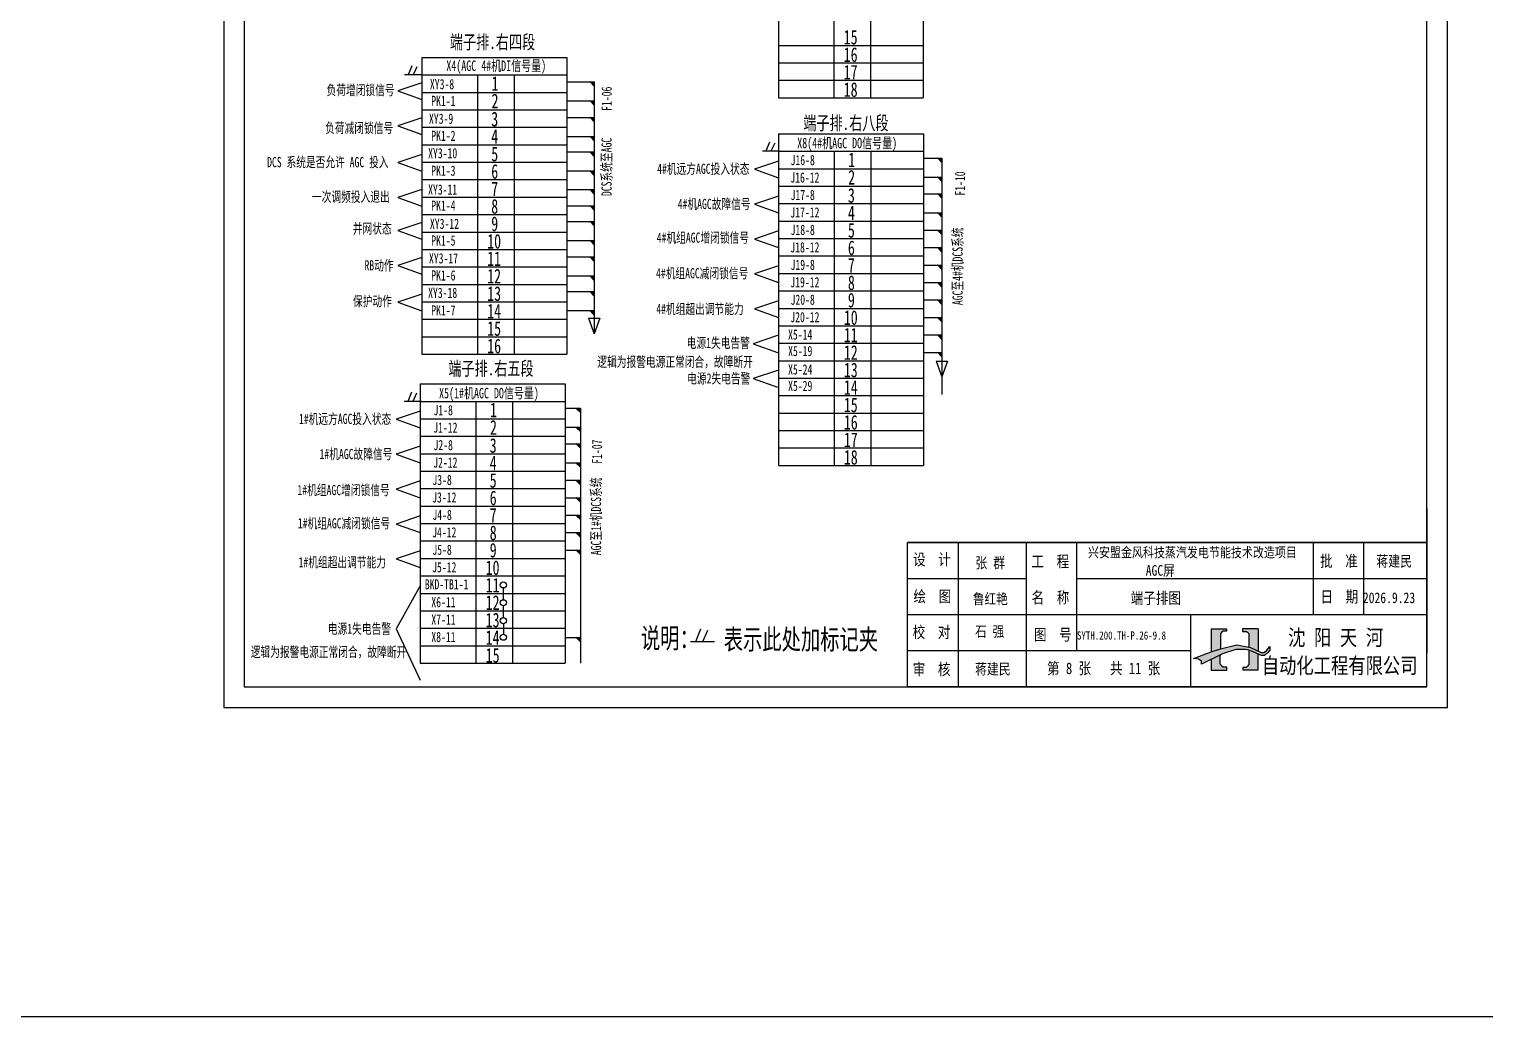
# Model space of a CAD drawing. Header units: millimetres. Extents: x -2527 to 7788, y -1442 to 1215.
# Drawn here: x 4638 to 5359, y -11 to 478 of the extents above; entities that cross this region are included whole.
import ezdxf

# ---------------------------------------------------------------- set-up
doc = ezdxf.new("R2010")
doc.units = ezdxf.units.MM
doc.header["$MEASUREMENT"] = 0
doc.styles.add('_HZTXT', font='', dxfattribs={"width": 0.8})
doc.styles.get("Standard").update_dxf_attribs({"font": '', "width": 0.7, "height": 6})
doc.styles.get('_HZTXT').set_extended_font_data('SimSun')
doc.styles.get('Standard').set_extended_font_data('SimSun')

msp = doc.modelspace()

# ---------------------------------------------------------------- hatches: boundary and pattern name
for points in [[(4915.82, 451.58), (4918.07, 449.31), (4918.07, 451.58)], [(4915.82, 442.15), (4918.07, 439.88), (4918.07, 442.15)], [(4915.82, 433.94), (4918.07, 431.67), (4918.07, 433.94)], [(4915.82, 424.51), (4918.07, 422.25), (4918.07, 424.51)], [(4915.82, 416.82), (4918.07, 414.55), (4918.07, 416.82)], [(5087.93, 413.78), (5090.19, 411.51), (5090.19, 413.78)], [(4915.82, 407.39), (4918.07, 405.13), (4918.07, 407.39)], [(5087.93, 404.35), (5090.19, 402.09), (5090.19, 404.35)], [(4915.82, 398.16), (4918.07, 395.9), (4918.07, 398.16)], [(4915.82, 390.17), (4918.07, 387.9), (4918.07, 390.17)], [(5087.93, 396.14), (5090.19, 393.87), (5090.19, 396.14)], [(4915.82, 382.46), (4918.07, 380.19), (4918.07, 382.46)], [(5087.93, 386.71), (5090.19, 384.45), (5090.19, 386.71)], [(5087.93, 378.07), (5090.19, 375.81), (5090.19, 378.07)], [(4915.82, 373.03), (4918.07, 370.76), (4918.07, 373.03)], [(5087.93, 369.43), (5090.19, 367.17), (5090.19, 369.43)], [(4915.82, 364.82), (4918.07, 362.55), (4918.07, 364.82)], [(5087.93, 360.79), (5090.19, 358.53), (5090.19, 360.79)], [(4915.82, 355.39), (4918.07, 353.13), (4918.07, 355.39)], [(4915.82, 347.7), (4918.07, 345.43), (4918.07, 347.7)], [(5087.93, 352.15), (5090.19, 349.89), (5090.19, 352.15)], [(5087.93, 343.51), (5090.19, 341.25), (5090.19, 343.51)], [(4915.82, 338.27), (4918.07, 336.01), (4918.07, 338.27)], [(5087.93, 334.87), (5090.19, 332.61), (5090.19, 334.87)], [(5087.93, 326.23), (5090.19, 323.97), (5090.19, 326.23)], [(5087.93, 317.59), (5090.19, 315.33), (5090.19, 317.59)], [(4908.93, 289.98), (4911.19, 287.72), (4911.19, 289.98)], [(4908.93, 280.56), (4911.19, 278.29), (4911.19, 280.56)], [(4908.93, 272.34), (4911.19, 270.08), (4911.19, 272.34)], [(4908.93, 262.92), (4911.19, 260.65), (4911.19, 262.92)], [(4908.93, 254.28), (4911.19, 252.01), (4911.19, 254.28)], [(4908.93, 245.64), (4911.19, 243.37), (4911.19, 245.64)], [(4908.93, 237), (4911.19, 234.73), (4911.19, 237)], [(4908.93, 228.36), (4911.19, 226.09), (4911.19, 228.36)], [(4908.93, 219.72), (4911.19, 217.45), (4911.19, 219.72)], [(4908.93, 176.52), (4911.19, 174.25), (4911.19, 176.52)]]:
    msp.add_hatch(color=0).paths.add_polyline_path(points)
h = msp.add_hatch(color=256)
h.paths.add_polyline_path([(5246.67, 180.73), (5238.96, 180.73), (5238.96, 179.36), (5240.63, 179.36, -0.099172), (5242.15, 178.35), (5242.15, 171.57), (5242.89, 171.43), (5246.7, 169.67)])
h.paths.add_polyline_path([(5223.48, 169.34), (5228.1, 170.81), (5228.1, 178.14), (5228.55, 178.89), (5229.36, 179.49), (5231.05, 179.49), (5231.05, 180.66), (5223.48, 180.66)])
h.paths.add_polyline_path([(5229.16, 168.23), (5235.71, 170.46), (5240.5, 170.46), (5242.16, 170.08), (5244.21, 169.24), (5248.43, 167.53), (5249.88, 167.53), (5251.51, 168.93), (5252.45, 170.18), (5252.45, 171.87), (5252.32, 171.71), (5251.04, 170.05), (5249.78, 169.02), (5248.25, 168.95), (5242.89, 171.43), (5236.15, 172.76), (5228.03, 170.79), (5223.53, 169.35), (5214.78, 166.05), (5217.17, 165.68), (5218.65, 164.69), (5218.69, 163.19)])
h.paths.add_polyline_path([(5227.98, 163.21), (5227.99, 167.66), (5223.45, 165.48), (5223.45, 160.28), (5231.17, 160.28), (5231.17, 161.71), (5229.32, 161.71), (5228.77, 162.33)])
h.paths.add_polyline_path([(5246.69, 168.23), (5244.21, 169.24), (5242.16, 170.08), (5242.16, 163.03), (5241.39, 162.21), (5240.8, 161.59), (5239.18, 161.59), (5239.18, 160.41), (5246.69, 160.41)])

# ---------------------------------------------------------------- linework, layer by layer
at = {"color": 0, "lineweight": -3, "ltscale": 1000}
for p, q in [((5009.2, 607.75), (5009.2, 443.59)), ((5080.95, 607.75), (5080.95, 443.59)), ((4832.69, 454.87), (4824.15, 454.87)), ((4827.76, 459.39), (4825.92, 454.87)), ((4830.28, 458.87), (4828.42, 454.87)), ((4904.44, 451.52), (4918.04, 451.52)), ((4904.44, 442.1), (4918.04, 442.1)), ((4904.44, 433.88), (4918.04, 433.88)), ((5009.27, 425.72), (5009.27, 261.56)), ((5081.02, 425.72), (5081.02, 261.56)), ((4904.44, 424.46), (4918.04, 424.46)), ((5004.88, 421.59), (5003.04, 417.08)), ((5007.4, 421.07), (5005.54, 417.08)), ((4904.44, 416.77), (4918.04, 416.77)), ((5009.81, 417.08), (5001.27, 417.08)), ((5081.02, 413.72), (5090.15, 413.72)), ((5090.15, 413.72), (5090.15, 296.68)), ((4904.44, 407.34), (4918.04, 407.34)), ((5081.02, 404.3), (5090.15, 404.3)), ((5081.02, 396.09), (5090.15, 396.09)), ((4904.44, 382.4), (4918.04, 382.4)), ((5081.02, 386.66), (5090.15, 386.66)), ((5081.02, 378.02), (5090.15, 378.02)), ((4904.44, 372.98), (4918.04, 372.98)), ((5081.02, 369.38), (5090.15, 369.38)), ((4904.44, 364.76), (4918.04, 364.76)), ((5081.02, 360.74), (5090.15, 360.74)), ((4904.44, 355.34), (4918.04, 355.34)), ((4904.44, 347.65), (4918.04, 347.65)), ((5081.02, 352.1), (5090.15, 352.1)), ((5081.02, 343.46), (5090.15, 343.46)), ((4904.44, 338.22), (4918.04, 338.22)), ((5081.02, 334.82), (5090.15, 334.82)), ((5081.02, 326.18), (5090.15, 326.18)), ((5081.02, 317.54), (5090.15, 317.54)), ((4903.67, 301.92), (4903.67, 163.68)), ((4903.67, 289.93), (4911.16, 289.93)), ((4903.67, 280.5), (4911.16, 280.5)), ((4903.67, 272.29), (4911.16, 272.29)), ((4903.67, 262.86), (4911.16, 262.86)), ((4903.67, 254.22), (4911.16, 254.22)), ((4903.67, 245.58), (4911.16, 245.58)), ((4903.67, 236.94), (4911.16, 236.94)), ((4903.67, 228.3), (4911.16, 228.3)), ((4903.67, 219.66), (4911.16, 219.66)), ((4873.13, 183.2), (4873.04, 178.03)), ((4903.67, 176.46), (4911.16, 176.46))]:
    msp.add_line(p, q, dxfattribs=at)
at = {"color": 0}
for p, q in [((5036.73, 599.11), (5036.73, 443.59)), ((5054.86, 599.11), (5054.86, 443.59)), ((5009.2, 469.51), (5080.95, 469.51)), ((4904.44, 463.51), (4904.44, 316.63)), ((4860.22, 454.87), (4860.22, 351.19)), ((4860.22, 454.87), (4860.22, 316.63)), ((4878.35, 454.87), (4878.35, 351.19)), ((4878.35, 454.87), (4878.39, 316.63)), ((5009.2, 460.87), (5080.95, 460.87)), ((4915.82, 451.58), (4918.07, 449.31)), ((4918.04, 451.52), (4918.04, 326.73)), ((5009.2, 452.23), (5080.95, 452.23)), ((4856.16, 446.23), (4900.8, 446.23)), ((4856.16, 446.23), (4900.8, 446.23)), ((4915.82, 442.15), (4918.07, 439.88)), ((5009.2, 443.59), (5080.95, 443.59)), ((4856.16, 437.59), (4900.8, 437.59)), ((4856.16, 437.59), (4900.8, 437.59)), ((4915.82, 433.94), (4918.07, 431.67)), ((4856.16, 428.95), (4900.8, 428.95)), ((4856.16, 428.95), (4900.8, 428.95)), ((5009.27, 425.72), (5077.37, 425.72)), ((5009.27, 425.72), (5081.02, 425.72)), ((4856.16, 420.31), (4900.8, 420.31)), ((4856.16, 420.31), (4900.8, 420.31)), ((4856.16, 420.31), (4900.8, 420.31)), ((4856.16, 420.31), (4900.8, 420.31)), ((4915.82, 424.51), (4918.07, 422.25)), ((4915.82, 416.82), (4918.07, 414.55)), ((5009.27, 412.22), (4997.31, 408.21)), ((5009.27, 417.08), (5077.37, 417.08)), ((5009.27, 417.08), (5081.02, 417.08)), ((5036.79, 417.08), (5036.79, 261.56)), ((5054.92, 417.08), (5054.92, 261.56)), ((5087.93, 413.78), (5090.19, 411.51)), ((4915.82, 407.39), (4918.07, 405.13)), ((4997.31, 408.21), (5009.27, 403.95)), ((5009.27, 408.44), (5077.37, 408.44)), ((5009.27, 408.44), (5081.02, 408.44)), ((5032.73, 408.44), (5077.37, 408.44)), ((5032.73, 408.44), (5077.37, 408.44)), ((5087.93, 404.35), (5090.19, 402.09)), ((4904.44, 398.11), (4918.04, 398.11)), ((4915.82, 398.16), (4918.07, 395.9)), ((5009.27, 399.8), (5077.37, 399.8)), ((5009.27, 399.8), (5081.02, 399.8)), ((5032.73, 399.8), (5077.37, 399.8)), ((5032.73, 399.8), (5077.37, 399.8)), ((4856.16, 394.39), (4900.8, 394.39)), ((4856.16, 394.39), (4900.8, 394.39)), ((4904.44, 390.11), (4918.04, 390.11)), ((4915.82, 390.17), (4918.07, 387.9)), ((5009.27, 394.94), (4997.31, 390.93)), ((4997.31, 390.93), (5009.27, 386.67)), ((5009.27, 391.16), (5077.37, 391.16)), ((5009.27, 391.16), (5081.02, 391.16)), ((5032.73, 391.16), (5077.37, 391.16)), ((5032.73, 391.16), (5077.37, 391.16)), ((5087.93, 396.14), (5090.19, 393.87)), ((4856.16, 385.75), (4900.8, 385.75)), ((4856.16, 385.75), (4900.8, 385.75)), ((4915.82, 382.46), (4918.07, 380.19)), ((5009.27, 382.52), (5077.37, 382.52)), ((5009.27, 382.52), (5081.02, 382.52)), ((5032.73, 382.52), (5077.37, 382.52)), ((5032.73, 382.52), (5077.37, 382.52)), ((5032.73, 382.52), (5077.37, 382.52)), ((5032.73, 382.52), (5077.37, 382.52)), ((5087.93, 386.71), (5090.19, 384.45)), ((4856.16, 377.11), (4900.8, 377.11)), ((4856.16, 377.11), (4900.8, 377.11)), ((5009.27, 377.66), (4997.31, 373.65)), ((5087.93, 378.07), (5090.19, 375.81)), ((4856.16, 368.47), (4900.8, 368.47)), ((4856.16, 368.47), (4900.8, 368.47)), ((4856.16, 368.47), (4900.8, 368.47)), ((4856.16, 368.47), (4900.8, 368.47)), ((4856.16, 368.47), (4900.8, 368.47)), ((4856.16, 368.47), (4900.8, 368.47)), ((4915.82, 373.03), (4918.07, 370.76)), ((4997.31, 373.65), (5009.27, 369.39)), ((5009.27, 373.88), (5077.37, 373.88)), ((5009.27, 373.88), (5081.02, 373.88)), ((5087.93, 369.43), (5090.19, 367.17)), ((4915.82, 364.82), (4918.07, 362.55)), ((5009.27, 360.38), (4997.31, 356.37)), ((5009.27, 365.24), (5077.37, 365.24)), ((5009.27, 365.24), (5081.02, 365.24)), ((5087.93, 360.79), (5090.19, 358.53)), ((4856.16, 359.83), (4900.8, 359.83)), ((4856.16, 359.83), (4900.8, 359.83)), ((4915.82, 355.39), (4918.07, 353.13)), ((4997.31, 356.37), (5009.27, 352.11)), ((5009.27, 356.6), (5077.37, 356.6)), ((5009.27, 356.6), (5081.02, 356.6)), ((5032.73, 356.6), (5077.37, 356.6)), ((5032.73, 356.6), (5077.37, 356.6)), ((4856.16, 351.19), (4900.8, 351.19)), ((4856.16, 351.19), (4900.8, 351.19)), ((4915.82, 347.7), (4918.07, 345.43)), ((5009.27, 347.96), (5077.37, 347.96)), ((5009.27, 347.96), (5081.02, 347.96)), ((5032.73, 347.96), (5077.37, 347.96)), ((5032.73, 347.96), (5077.37, 347.96)), ((5087.93, 352.15), (5090.19, 349.89)), ((5009.27, 343.1), (4997.31, 339.09)), ((4997.31, 339.09), (5009.27, 334.83)), ((5009.27, 339.32), (5077.37, 339.32)), ((5009.27, 339.32), (5081.02, 339.32)), ((5032.73, 339.32), (5077.37, 339.32)), ((5032.73, 339.32), (5077.37, 339.32)), ((5087.93, 343.51), (5090.19, 341.25)), ((4915.21, 334.4), (4920.87, 334.4)), ((4915.21, 334.4), (4918.04, 326.73)), ((4915.82, 338.27), (4918.07, 336.01)), ((4920.87, 334.4), (4918.04, 326.73)), ((5087.93, 334.87), (5090.19, 332.61)), ((5008.72, 325.82), (4996.76, 321.81)), ((5009.27, 330.68), (5077.37, 330.68)), ((5009.27, 330.68), (5081.02, 330.68)), ((5032.73, 330.68), (5077.37, 330.68)), ((5032.73, 330.68), (5077.37, 330.68)), ((5032.73, 330.68), (5077.37, 330.68)), ((5032.73, 330.68), (5077.37, 330.68)), ((5032.73, 330.68), (5077.37, 330.68)), ((5032.73, 330.68), (5077.37, 330.68)), ((5087.93, 326.23), (5090.19, 323.97)), ((4996.76, 321.81), (5008.72, 317.55)), ((5009.27, 322.04), (5077.37, 322.04)), ((5009.27, 322.04), (5081.02, 322.04)), ((5032.73, 322.04), (5077.37, 322.04)), ((5032.73, 322.04), (5077.37, 322.04)), ((5087.93, 317.59), (5090.19, 315.33)), ((5009.27, 313.4), (5077.37, 313.4)), ((5009.27, 313.4), (5081.02, 313.4)), ((5032.73, 313.4), (5077.37, 313.4)), ((5032.73, 313.4), (5077.37, 313.4)), ((5087.32, 313.15), (5092.98, 313.15)), ((5087.32, 313.15), (5090.15, 305.48)), ((5092.98, 313.15), (5090.15, 305.48)), ((5008.72, 308.54), (4996.76, 304.53)), ((4996.76, 304.53), (5008.72, 300.27)), ((5009.27, 304.76), (5081.02, 304.76)), ((5009.27, 296.12), (5081.02, 296.12)), ((4859.45, 293.28), (4859.45, 189.6)), ((4859.45, 293.28), (4859.45, 163.68)), ((4877.58, 293.28), (4877.58, 189.6)), ((4877.58, 293.28), (4877.62, 163.68)), ((4908.93, 289.98), (4911.19, 287.72)), ((4911.16, 289.93), (4911.16, 163.68)), ((4855.39, 284.64), (4900.03, 284.64)), ((4855.39, 284.64), (4900.03, 284.64)), ((5009.27, 287.48), (5081.02, 287.48)), ((4855.39, 276), (4900.03, 276)), ((4855.39, 276), (4900.03, 276)), ((4908.93, 280.56), (4911.19, 278.29)), ((5009.27, 278.84), (5081.02, 278.84)), ((4855.39, 267.36), (4900.03, 267.36)), ((4855.39, 267.36), (4900.03, 267.36)), ((4908.93, 272.34), (4911.19, 270.08)), ((5009.27, 270.2), (5081.02, 270.2)), ((4908.93, 262.92), (4911.19, 260.65)), ((5009.27, 261.56), (5081.02, 261.56)), ((4855.39, 258.72), (4900.03, 258.72)), ((4855.39, 258.72), (4900.03, 258.72)), ((4855.39, 258.72), (4900.03, 258.72)), ((4855.39, 258.72), (4900.03, 258.72)), ((4908.93, 254.28), (4911.19, 252.01)), ((4908.93, 245.64), (4911.19, 243.37)), ((4855.39, 232.8), (4900.03, 232.8)), ((4855.39, 232.8), (4900.03, 232.8)), ((4908.93, 237), (4911.19, 234.73)), ((4855.39, 224.16), (4900.03, 224.16)), ((4855.39, 224.16), (4900.03, 224.16)), ((4908.93, 228.36), (4911.19, 226.09)), ((4908.93, 219.72), (4911.19, 217.45)), ((4855.39, 215.52), (4900.03, 215.52)), ((4855.39, 215.52), (4900.03, 215.52)), ((4855.39, 206.88), (4900.03, 206.88)), ((4855.39, 206.88), (4900.03, 206.88)), ((4855.39, 206.88), (4900.03, 206.88)), ((4855.39, 206.88), (4900.03, 206.88)), ((4855.39, 206.88), (4900.03, 206.88)), ((4855.39, 206.88), (4900.03, 206.88)), ((4855.39, 198.24), (4900.03, 198.24)), ((4855.39, 198.24), (4900.03, 198.24)), ((4873.03, 200.91), (4873.03, 195.08)), ((4855.39, 189.6), (4900.03, 189.6)), ((4855.39, 189.6), (4900.03, 189.6)), ((4872.98, 192.05), (4872.98, 186.23)), ((4908.93, 176.52), (4911.19, 174.25)), ((4855.39, 163.68), (4900.03, 163.68)), ((4855.39, 163.68), (4900.03, 163.68)), ((4855.39, 163.68), (4900.03, 163.68)), ((4855.39, 163.68), (4900.03, 163.68)), ((4855.39, 163.68), (4900.03, 163.68)), ((4855.39, 163.68), (4900.03, 163.68))]:
    msp.add_line(p, q, dxfattribs=at)
for p, q in [((4832.69, 463.51), (4832.69, 316.63)), ((4832.69, 463.51), (4900.8, 463.51)), ((4832.69, 463.51), (4904.44, 463.51)), ((4832.69, 454.87), (4900.8, 454.87)), ((4832.69, 454.87), (4904.44, 454.87)), ((4832.69, 450.96), (4820.73, 446.95)), ((4820.73, 446.95), (4832.69, 442.69)), ((4832.69, 446.23), (4900.8, 446.23)), ((4832.69, 446.23), (4904.44, 446.23)), ((4832.69, 433.68), (4820.73, 429.67)), ((4832.69, 437.59), (4900.8, 437.59)), ((4832.69, 437.59), (4904.44, 437.59)), ((4820.73, 429.67), (4832.69, 425.41)), ((4832.69, 428.95), (4900.8, 428.95)), ((4832.69, 428.95), (4904.44, 428.95)), ((4832.69, 420.31), (4900.8, 420.31)), ((4832.69, 420.31), (4904.44, 420.31)), ((4832.69, 415.46), (4820.73, 411.45)), ((4820.73, 411.45), (4832.69, 407.19)), ((4832.69, 411.67), (4900.8, 411.67)), ((4832.69, 411.67), (4904.44, 411.67)), ((4832.69, 398.18), (4820.73, 394.17)), ((4832.69, 403.03), (4900.8, 403.03)), ((4832.69, 403.03), (4904.44, 403.03)), ((4820.73, 394.17), (4832.69, 389.91)), ((4832.69, 394.39), (4900.8, 394.39)), ((4832.69, 394.39), (4904.44, 394.39)), ((4832.69, 385.75), (4900.8, 385.75)), ((4832.69, 385.75), (4904.44, 385.75)), ((4832.69, 381.84), (4820.73, 377.83)), ((4820.73, 377.83), (4832.69, 373.57)), ((4832.69, 377.11), (4900.8, 377.11)), ((4832.69, 377.11), (4904.44, 377.11)), ((4832.69, 368.47), (4900.8, 368.47)), ((4832.69, 368.47), (4904.44, 368.47)), ((4832.69, 364.56), (4820.73, 360.55)), ((4820.73, 360.55), (4832.69, 356.29)), ((4832.69, 359.83), (4900.8, 359.83)), ((4832.69, 359.83), (4904.44, 359.83)), ((4832.69, 346.34), (4820.73, 342.33)), ((4832.69, 351.19), (4900.8, 351.19)), ((4832.69, 351.19), (4904.44, 351.19)), ((4820.73, 342.33), (4832.69, 338.07)), ((4832.69, 342.55), (4904.44, 342.55)), ((4832.69, 333.91), (4904.44, 333.91)), ((4832.69, 325.27), (4904.44, 325.27)), ((4832.69, 316.63), (4904.44, 316.63)), ((4831.92, 301.92), (4831.92, 163.68)), ((4831.92, 301.92), (4900.03, 301.92)), ((4831.92, 301.92), (4903.67, 301.92)), ((4831.92, 288.42), (4819.97, 284.41)), ((4831.92, 293.28), (4900.03, 293.28)), ((4831.92, 293.28), (4903.67, 293.28)), ((4819.97, 284.41), (4831.92, 280.15)), ((4831.92, 284.64), (4900.03, 284.64)), ((4831.92, 284.64), (4903.67, 284.64)), ((4831.92, 276), (4900.03, 276)), ((4831.92, 276), (4903.67, 276)), ((4831.92, 271.14), (4819.97, 267.13)), ((4819.97, 267.13), (4831.92, 262.87)), ((4831.92, 267.36), (4900.03, 267.36)), ((4831.92, 267.36), (4903.67, 267.36)), ((4831.92, 253.86), (4819.97, 249.85)), ((4831.92, 258.72), (4900.03, 258.72)), ((4831.92, 258.72), (4903.67, 258.72)), ((4819.97, 249.85), (4831.92, 245.59)), ((4831.92, 250.08), (4900.03, 250.08)), ((4831.92, 250.08), (4903.67, 250.08)), ((4831.92, 241.44), (4900.03, 241.44)), ((4831.92, 241.44), (4903.67, 241.44)), ((5330.26, 240.23), (5330.26, 168.83)), ((5330.26, 240.23), (5330.26, 204.53)), ((4831.92, 236.58), (4819.97, 232.57)), ((4819.97, 232.57), (4831.92, 228.31)), ((4831.92, 232.8), (4900.03, 232.8)), ((4831.92, 232.8), (4903.67, 232.8)), ((4831.92, 224.16), (4900.03, 224.16)), ((4831.92, 224.16), (4903.67, 224.16)), ((4831.92, 219.3), (4819.97, 215.29)), ((5330.26, 223.39), (5073.22, 223.39)), ((5073.22, 223.39), (5330.26, 223.39)), ((5073.22, 151.99), (5073.22, 223.39)), ((5098.19, 223.39), (5098.19, 151.99)), ((5131.9, 223.39), (5131.9, 151.99)), ((5156.87, 223.39), (5156.87, 169.84)), ((5273.95, 223.39), (5273.95, 187.69)), ((5298.92, 223.39), (5298.92, 187.69)), ((4819.97, 215.29), (4831.92, 211.03)), ((4831.92, 215.52), (4900.03, 215.52)), ((4831.92, 215.52), (4903.67, 215.52)), ((4831.92, 202.02), (4819.97, 180.68)), ((4831.92, 206.88), (4900.03, 206.88)), ((4831.92, 206.88), (4903.67, 206.88)), ((5073.22, 205.54), (5131.9, 205.54)), ((5156.87, 205.54), (5330.26, 205.54)), ((4831.92, 198.24), (4900.03, 198.24)), ((4831.92, 198.24), (4903.67, 198.24)), ((4831.92, 189.6), (4900.03, 189.6)), ((4831.92, 189.6), (4903.67, 189.6)), ((5073.22, 187.69), (5330.26, 187.69)), ((5213.18, 187.69), (5213.18, 151.99)), ((4819.97, 180.68), (4831.92, 155.31)), ((4831.92, 180.96), (4903.67, 180.96)), ((5223.48, 180.66), (5223.48, 169.33)), ((5223.48, 180.66), (5231.05, 180.66)), ((5231.05, 180.66), (5231.05, 179.49)), ((5246.67, 180.73), (5238.96, 180.73)), ((5238.96, 180.73), (5238.96, 179.36)), ((5246.67, 180.73), (5246.7, 169.67)), ((5228.55, 178.89), (5228.1, 178.14)), ((5228.1, 178.14), (5228.1, 178.14)), ((5228.1, 178.14), (5228.1, 170.8)), ((5229.36, 179.49), (5228.55, 178.89)), ((5231.05, 179.49), (5229.36, 179.49)), ((5229.36, 179.49), (5229.36, 179.49)), ((5238.96, 179.36), (5240.63, 179.36)), ((5242.15, 178.35), (5242.15, 171.57)), ((4831.92, 172.32), (4903.67, 172.32)), ((5213.18, 169.84), (5073.22, 169.84)), ((5214.78, 166.05), (5223.53, 169.35)), ((5217.17, 165.68), (5214.78, 166.05)), ((5229.16, 168.23), (5218.69, 163.19)), ((5223.53, 169.35), (5228.03, 170.79)), ((5227.98, 163.21), (5227.99, 167.66)), ((5228.03, 170.79), (5236.15, 172.76)), ((5235.71, 170.46), (5229.16, 168.23)), ((5240.5, 170.46), (5235.71, 170.46)), ((5236.15, 172.76), (5242.89, 171.43)), ((5242.16, 170.08), (5240.5, 170.46)), ((5244.21, 169.24), (5242.16, 170.08)), ((5242.16, 170.08), (5242.16, 163.03)), ((5242.89, 171.43), (5248.25, 168.95)), ((5248.43, 167.53), (5244.21, 169.24)), ((5246.69, 160.41), (5246.69, 168.23)), ((5248.25, 168.95), (5249.78, 169.02)), ((5249.88, 167.53), (5248.43, 167.53)), ((5249.78, 169.02), (5251.04, 170.05)), ((5251.51, 168.93), (5249.88, 167.53)), ((5251.04, 170.05), (5252.32, 171.71)), ((5252.45, 170.18), (5251.51, 168.93)), ((5252.32, 171.71), (5252.45, 171.87)), ((5252.45, 171.87), (5252.45, 170.18)), ((4831.92, 163.68), (4900.03, 163.68)), ((4831.92, 163.68), (4903.67, 163.68)), ((5218.65, 164.69), (5217.17, 165.68)), ((5218.69, 163.19), (5218.65, 164.69)), ((5223.45, 165.48), (5223.45, 160.28)), ((5223.45, 160.28), (5231.17, 160.28)), ((5228.77, 162.33), (5227.98, 163.21)), ((5229.32, 161.71), (5228.77, 162.33)), ((5231.17, 161.71), (5229.32, 161.71)), ((5231.17, 160.28), (5231.17, 161.71)), ((5240.8, 161.59), (5239.18, 161.59)), ((5239.18, 161.59), (5239.18, 160.41)), ((5239.18, 160.41), (5246.69, 160.41)), ((5241.39, 162.21), (5240.8, 161.59)), ((5242.16, 163.03), (5241.39, 162.21)), ((5330.26, 151.99), (5073.22, 151.99)), ((5330.26, 151.99), (5073.22, 151.99))]:
    msp.add_line(p, q)
at = {"lineweight": -3, "ltscale": 1000}
for p, q in [((4827.54, 297.79), (4825.7, 293.28)), ((4830.06, 297.28), (4828.2, 293.28)), ((4832.47, 293.28), (4823.93, 293.28)), ((4970.69, 180.52), (4968.13, 174.25)), ((4977.53, 174.25), (4965.67, 174.25)), ((4974.18, 179.8), (4971.6, 174.25))]:
    msp.add_line(p, q, dxfattribs=at)
at = {"color": 1, "lineweight": -3, "ltscale": 1000}
msp.add_lwpolyline([(-1782.65, 1215.38), (7788.08, 1215.38), (7788.08, -11.42), (-1782.65, -11.42)], close=True, dxfattribs=at)
for points in [[(4734.58, 998.59), (4734.58, 141.79), (5340.46, 141.79), (5340.46, 998.59)], [(5340.46, 141.79), (5340.46, 998.59), (4734.58, 998.59), (4734.58, 141.79)], [(4744.78, 973.09), (4744.78, 151.99), (5330.26, 151.99), (5330.26, 973.09)]]:
    msp.add_lwpolyline(points, close=True)
at = {"color": 0}
for centre in [(4873.03, 202.42), (4873.03, 193.57), (4873.03, 184.71), (4873.03, 176.51)]:
    msp.add_circle(centre, 1.51, dxfattribs=at)
msp.add_arc((5238.86, 175.07), 4.65, 44.99742, 67.65189)

# ---------------------------------------------------------------- texts
at = {"color": 0, "width": 0.7}
for s, height, p in [('15', 7.2, (5041.57, 469.97)), ('1', 7.2, (5041.57, 469.97)), ('端子排.右四段', 6.804, (4846.58, 467.75)), ('X4(AGC 4#机DI信号量)', 5.184, (4844.81, 456.84)), ('16', 7.2, (5041.57, 461.33)), ('17', 7.2, (5041.57, 452.69)), ('负荷增闭锁信号', 5.04, (4785.51, 444.88)), ('XY3-8', 5.04, (4836.7, 447.8)), ('1', 7.2, (4867.2, 447.02)), ('1', 7.2, (4867.2, 447.02)), ('18', 7.2, (5041.57, 444.05)), ('PK1-1', 5.04, (4837.34, 439.51)), ('2', 7.2, (4867.2, 438.38)), ('2', 7.2, (4867.2, 438.38)), ('XY3-9', 5.04, (4836.22, 430.69)), ('3', 7.2, (4867.06, 429.42)), ('3', 7.2, (4867.06, 429.42)), ('端子排.右八段', 6.804, (5021.53, 427.67)), ('负荷减闭锁信号', 5.04, (4784.81, 426.11)), ('PK1-2', 5.04, (4837.34, 422.23)), ('4', 7.2, (4867.06, 420.78)), ('4', 7.2, (4867.06, 420.78)), ('XY3-10', 5.04, (4835.8, 413.62)), ('5', 7.2, (4867.06, 412.14)), ('5', 7.2, (4867.06, 412.14)), ('X8(4#机AGC DO信号量)', 5.184, (5018.55, 418.56)), ('4#机远方AGC投入状态', 5.04, (4949.2, 405.9)), ('J16-8', 5.04, (5015.25, 410.22)), ('1', 7.2, (5043.78, 409.22)), ('1', 7.2, (5043.78, 409.22)), ('PK1-3', 5.04, (4837.34, 404.95)), ('6', 7.2, (4867.06, 403.5)), ('6', 7.2, (4867.06, 403.5)), ('J16-12', 5.04, (5015.12, 401.58)), ('2', 7.2, (5043.78, 400.58)), ('2', 7.2, (5043.78, 400.58)), ('一次调频投入退出', 5.04, (4778.3, 392.06)), ('XY3-11', 5.04, (4835.79, 395.64)), ('7', 7.2, (4867.06, 394.86)), ('7', 7.2, (4867.06, 394.86)), ('J17-8', 5.04, (5015.25, 392.94)), ('3', 7.2, (5043.64, 391.62)), ('3', 7.2, (5043.64, 391.62)), ('PK1-4', 5.04, (4837.34, 387.67)), ('8', 7.2, (4867.06, 386.22)), ('8', 7.2, (4867.06, 386.22)), ('4#机AGC故障信号', 5.04, (4959.39, 388.48)), ('J17-12', 5.04, (5015.12, 384.3)), ('4', 7.2, (5043.64, 382.98)), ('4', 7.2, (5043.64, 382.98)), ('并网状态', 5.04, (4798.51, 376.31)), ('XY3-12', 5.04, (4836.7, 378.68)), ('9', 7.2, (4867.06, 377.58)), ('9', 7.2, (4867.06, 377.58)), ('PK1-5', 5.04, (4837.34, 370.39)), ('10', 7.2, (4865.06, 368.94)), ('10', 7.2, (4865.06, 368.94)), ('4#机组AGC增闭锁信号', 5.04, (4948.99, 371.81)), ('J18-8', 5.04, (5015.25, 375.66)), ('5', 7.2, (5043.64, 374.34)), ('5', 7.2, (5043.64, 374.34)), ('J18-12', 5.04, (5015.12, 367.02)), ('6', 7.2, (5043.64, 365.7)), ('6', 7.2, (5043.64, 365.7)), ('RB动作', 5.04, (4804.3, 358.09)), ('XY3-17', 5.04, (4836.22, 361.57)), ('11', 7.2, (4865.06, 360.3)), ('11', 7.2, (4865.06, 360.3)), ('J19-8', 5.04, (5015.25, 358.38)), ('7', 7.2, (5043.64, 357.06)), ('7', 7.2, (5043.64, 357.06)), ('PK1-6', 5.04, (4837.34, 353.11)), ('12', 7.2, (4865.06, 351.66)), ('12', 7.2, (4865.06, 351.66)), ('4#机组AGC减闭锁信号', 5.04, (4948.64, 354.2)), ('J19-12', 5.04, (5015.12, 349.74)), ('8', 7.2, (5043.64, 348.42)), ('8', 7.2, (5043.64, 348.42)), ('XY3-18', 5.04, (4835.8, 344.5)), ('13', 7.2, (4865.06, 343.02)), ('J20-8', 5.04, (5015.25, 341.1)), ('9', 7.2, (5043.64, 339.78)), ('9', 7.2, (5043.64, 339.78)), ('PK1-7', 5.04, (4837.34, 335.83)), ('14', 7.2, (4865.06, 334.38)), ('4#机组超出调节能力', 5.04, (4948.76, 336.52)), ('15', 7.2, (4865.06, 325.74)), ('J20-12', 5.04, (5015.12, 332.46)), ('10', 7.2, (5041.63, 331.14)), ('10', 7.2, (5041.63, 331.14)), ('电源1失电告警', 5.04, (4963.82, 319.71)), ('X5-14', 5.04, (5014.01, 323.84)), ('11', 7.2, (5041.63, 322.5)), ('11', 7.2, (5041.63, 322.5)), ('16', 7.2, (4865.06, 317.1)), ('X5-19', 5.04, (5014.03, 315.69)), ('12', 7.2, (5041.63, 313.86)), ('12', 7.2, (5041.63, 313.86)), ('端子排.右五段', 6.804, (4845.82, 306.15)), ('逻辑为报警电源正常闭合，故障断开', 5.04, (4919.58, 310.35)), ('X5-24', 5.04, (5014.01, 306.56)), ('13', 7.2, (5041.63, 305.22)), ('电源2失电告警', 5.04, (4964.05, 302.13)), ('X5-29', 5.04, (5014.03, 298.41)), ('14', 7.2, (5041.63, 296.58)), ('X5(1#机AGC DO信号量)', 5.184, (4841.21, 294.77)), ('J1-8', 5.04, (4838.46, 286.42)), ('1', 7.2, (4866.44, 285.42)), ('1', 7.2, (4866.44, 285.42)), ('15', 7.2, (5041.63, 287.94)), ('1', 7.2, (5041.63, 287.94)), ('1#机远方AGC投入状态', 5.04, (4771.86, 282.11)), ('J1-12', 5.04, (4838.33, 277.78)), ('2', 7.2, (4866.44, 276.78)), ('2', 7.2, (4866.44, 276.78)), ('16', 7.2, (5041.63, 279.3)), ('J2-8', 5.04, (4838.46, 269.14)), ('3', 7.2, (4866.3, 267.82)), ('3', 7.2, (4866.3, 267.82)), ('17', 7.2, (5041.63, 270.66)), ('1#机AGC故障信号', 5.04, (4782.04, 264.68)), ('18', 7.2, (5041.63, 262.02)), ('J2-12', 5.04, (4838.33, 260.5)), ('4', 7.2, (4866.3, 259.18)), ('4', 7.2, (4866.3, 259.18)), ('1#机组AGC增闭锁信号', 5.04, (4771.1, 246.87)), ('5', 7.2, (4866.3, 250.54)), ('5', 7.2, (4866.3, 250.54)), ('6', 7.2, (4866.3, 241.9)), ('6', 7.2, (4866.3, 241.9)), ('7', 7.2, (4866.3, 233.26)), ('7', 7.2, (4866.3, 233.26)), ('1#机组AGC减闭锁信号', 5.04, (4771.3, 230.4)), ('8', 7.2, (4866.3, 224.62)), ('8', 7.2, (4866.3, 224.62)), ('9', 7.2, (4866.3, 215.98)), ('9', 7.2, (4866.3, 215.98)), ('10', 7.2, (4864.29, 207.34)), ('10', 7.2, (4864.29, 207.34)), ('BKD-TB1-1', 5.04, (4834.14, 200.2)), ('11', 7.2, (4864.29, 198.7)), ('11', 7.2, (4864.29, 198.7)), ('12', 7.2, (4864.29, 190.06)), ('12', 7.2, (4864.29, 190.06)), ('13', 7.2, (4864.29, 181.42)), ('电源1失电告警', 5.04, (4786.16, 178.22)), ('14', 7.2, (4864.29, 172.78)), ('15', 7.2, (4864.33, 163.97))]:
    msp.add_text(s, height=height, dxfattribs=at).set_placement(p)
for s, p in [('F1-06', (4926.71, 437.09)), ('DCS系统至AGC', (4926.67, 394.9)), ('F1-10', (5101.66, 395.12)), ('AGC至4#机DCS系统', (5100.44, 340.91)), ('F1-07', (4921.93, 262.37)), ('AGC至1#机DCS系统', (4921.44, 217.11))]:
    msp.add_text(s, height=5.04, rotation=90, dxfattribs=at).set_placement(p)
at = {"width": 0.7}
for s, height, p in [('DCS 系统是否允许 AGC 投入', 5.04, (4756.09, 409.2)), ('保护动作', 5.04, (4798.6, 340.36)), ('J3-8', 5.04, (4837.91, 251.86)), ('J3-12', 5.04, (4837.78, 243.22)), ('J4-8', 5.04, (4837.91, 234.58)), ('J4-12', 5.04, (4837.78, 225.94)), ('1#机组超出调节能力', 5.04, (4771.65, 211.14)), ('J5-8', 5.04, (4837.91, 217.3)), ('J5-12', 5.04, (4837.78, 208.66)), ('X6-11', 5.04, (4837.39, 191.4)), ('X7-11', 5.04, (4837.39, 182.76)), ('说明：', 10, (4941.16, 171.07)), ('表示此处加标记夹', 10, (4982.17, 170.44)), ('X8-11', 5.04, (4837.39, 174.12))]:
    msp.add_text(s, height=height, dxfattribs=at).set_placement(p)
at = {"style": '_HZTXT', "width": 0.8}
for s, height, p in [('设  计', 5.712, (5075.9, 212.17)), ('张 群', 5.386, (5106.75, 210.67)), ('工\u3000程', 5.712, (5134.53, 211.18)), ('兴安盟金风科技蒸汽发电节能技术改造项目', 4.9896, (5162.48, 216.04)), ('批\u3000准', 5.712, (5277.38, 211.39)), ('蒋建民', 5.386, (5305.29, 211.5)), ('AGC屏', 5.28, (5191.09, 206.97)), ('绘\u3000图', 5.712, (5076.07, 193.9)), ('鲁红艳', 5.28, (5105.49, 192.9)), ('名\u3000称', 5.712, (5134.53, 193.33)), ('端子排图', 5.712, (5183.61, 193.04)), ('日\u3000期', 5.712, (5277.58, 193.72)), ('2026.9.23', 5.28, (5298.61, 193.42)), ('校  对', 5.712, (5075.71, 176.2)), ('石 强', 5.28, (5106.61, 176.76)), ('图\u3000号', 5.712, (5135.72, 174.95)), ('沈 阳 天 河', 7.854, (5261.55, 172.47)), ('SYTH.200.TH-P.26-9.8', 4.05, (5157.04, 175.37)), ('自动化工程有限公司', 7.854, (5248.52, 158.57)), ('审  核', 5.712, (5075.73, 157.82)), ('蒋建民', 5.386, (5106.58, 158.11)), ('第 8 张\u3000 共 11 张', 5.712, (5142.24, 158.28))]:
    msp.add_text(s, height=height, dxfattribs=at).set_placement(p)
at = {"color": 1, "width": 0.7}
msp.add_text('逻辑为报警电源正常闭合，故障断开', height=5.04, dxfattribs=at).set_placement((4748, 166.71))

doc.saveas('drawing.dxf')
